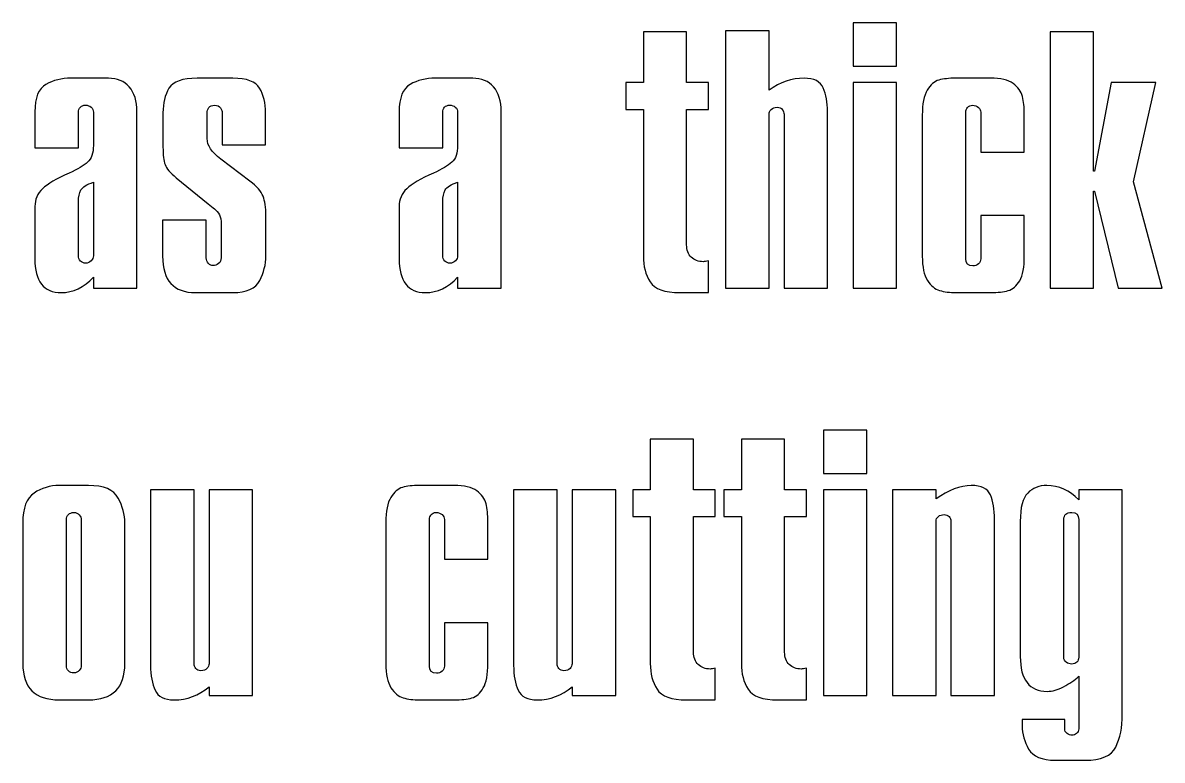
# Model space of a CAD drawing. Header units: millimetres. Extents: x -1099 to 2075, y -1295 to 1553.
# Drawn here: x 414.7 to 523.8, y 228.8 to 299.4 of the extents above; entities that cross this region are included whole.
import ezdxf

# ---------------------------------------------------------------- set-up
doc = ezdxf.new("R2010")
doc.units = ezdxf.units.MM
doc.header["$MEASUREMENT"] = 0
doc.layers.add('layer 1', color=7, linetype='Continuous')

msp = doc.modelspace()

# ---------------------------------------------------------------- linework, layer by layer
at = {"layer": 'layer 1', "color": 7}
for points, knots in [([(494.231, 295.2606), (494.231, 295.2606), (494.231, 299.4246), (494.231, 299.4246), (494.231, 299.4246), (494.231, 299.4246), (498.3706, 299.4246), (498.3706, 299.4246), (498.3706, 299.4246), (498.3706, 299.4246), (498.3706, 295.2606), (498.3706, 295.2606), (498.3706, 295.2606), (498.3706, 295.2606), (494.231, 295.2606), (494.231, 295.2606)], [0, 0, 0, 0, 0.2, 0.2, 0.2, 0.2, 0.4, 0.4, 0.4, 0.4, 0.6, 0.6, 0.6, 0.6, 1, 1, 1, 1]), ([(472.4628, 291.1357), (472.4628, 291.1357), (472.4628, 293.7113), (472.4628, 293.7113), (472.4628, 293.7113), (472.4628, 293.7113), (474.1392, 293.7113), (474.1392, 293.7113), (474.1392, 293.7113), (474.1392, 293.7113), (474.1392, 298.5693), (474.1392, 298.5693), (474.1392, 298.5693), (474.1392, 298.5693), (478.2788, 298.5693), (478.2788, 298.5693), (478.2788, 298.5693), (478.2788, 298.5693), (478.2788, 293.7113), (478.2788, 293.7113), (478.2788, 293.7113), (478.2788, 293.7113), (480.3608, 293.7113), (480.3608, 293.7113), (480.3608, 293.7113), (480.3608, 293.7113), (480.3608, 291.1357), (480.3608, 291.1357), (480.3608, 291.1357), (480.3608, 291.1357), (478.2788, 291.1357), (478.2788, 291.1357), (478.2788, 291.1357), (478.2788, 291.1357), (478.2788, 278.1696), (478.2788, 278.1696), (478.2788, 278.1696), (478.2788, 277.6564), (478.4254, 277.2606), (478.7235, 276.9771), (478.7235, 276.9771), (479.0168, 276.6936), (479.398, 276.547), (479.8672, 276.547), (479.8672, 276.547), (479.9942, 276.547), (480.1555, 276.5714), (480.3608, 276.6154), (480.3608, 276.6154), (480.3608, 276.6154), (480.3608, 273.5902), (480.3608, 273.5902), (480.3608, 273.5902), (480.3608, 273.5902), (477.6288, 273.5902), (477.6288, 273.5902), (477.6288, 273.5902), (476.1626, 273.5902), (475.2144, 273.9323), (474.7843, 274.6165), (474.7843, 274.6165), (474.3542, 275.3056), (474.1392, 276.1218), (474.1392, 277.0797), (474.1392, 277.0797), (474.1392, 277.0797), (474.1392, 291.1357), (474.1392, 291.1357), (474.1392, 291.1357), (474.1392, 291.1357), (472.4628, 291.1357), (472.4628, 291.1357)], [0, 0, 0, 0, 0.05263158, 0.05263158, 0.05263158, 0.05263158, 0.10526316, 0.10526316, 0.10526316, 0.10526316, 0.15789474, 0.15789474, 0.15789474, 0.15789474, 0.21052632, 0.21052632, 0.21052632, 0.21052632, 0.26315789, 0.26315789, 0.26315789, 0.26315789, 0.31578947, 0.31578947, 0.31578947, 0.31578947, 0.36842105, 0.36842105, 0.36842105, 0.36842105, 0.42105263, 0.42105263, 0.42105263, 0.42105263, 0.47368421, 0.47368421, 0.47368421, 0.47368421, 0.52631579, 0.52631579, 0.52631579, 0.52631579, 0.57894737, 0.57894737, 0.57894737, 0.57894737, 0.63157895, 0.63157895, 0.63157895, 0.63157895, 0.68421053, 0.68421053, 0.68421053, 0.68421053, 0.73684211, 0.73684211, 0.73684211, 0.73684211, 0.78947368, 0.78947368, 0.78947368, 0.78947368, 0.84210526, 0.84210526, 0.84210526, 0.84210526, 0.89473684, 0.89473684, 0.89473684, 0.89473684, 1, 1, 1, 1]), ([(482.0029, 274.0007), (482.0029, 274.0007), (482.0029, 298.6622), (482.0029, 298.6622), (482.0029, 298.6622), (482.0029, 298.6622), (486.1718, 298.6622), (486.1718, 298.6622), (486.1718, 298.6622), (486.1718, 298.6622), (486.1718, 292.9733), (486.1718, 292.9733), (486.1718, 292.9733), (487.2372, 293.7358), (488.3516, 294.117), (489.5147, 294.117), (489.5147, 294.117), (490.4775, 294.117), (491.0933, 293.8042), (491.3622, 293.1835), (491.3622, 293.1835), (491.631, 292.5579), (491.7678, 291.8053), (491.7678, 290.9158), (491.7678, 290.9158), (491.7678, 290.9158), (491.7678, 274.0007), (491.7678, 274.0007), (491.7678, 274.0007), (491.7678, 274.0007), (487.5989, 274.0007), (487.5989, 274.0007), (487.5989, 274.0007), (487.5989, 274.0007), (487.5989, 290.6616), (487.5989, 290.6616), (487.5989, 290.6616), (487.5989, 290.8229), (487.5451, 290.9744), (487.4376, 291.1161), (487.4376, 291.1161), (487.3301, 291.2628), (487.159, 291.3312), (486.9293, 291.3312), (486.9293, 291.3312), (486.6947, 291.3312), (486.509, 291.2628), (486.3771, 291.1308), (486.3771, 291.1308), (486.2402, 290.994), (486.1718, 290.8376), (486.1718, 290.6616), (486.1718, 290.6616), (486.1718, 290.6616), (486.1718, 274.0007), (486.1718, 274.0007), (486.1718, 274.0007), (486.1718, 274.0007), (482.0029, 274.0007), (482.0029, 274.0007)], [0, 0, 0, 0, 0.0625, 0.0625, 0.0625, 0.0625, 0.125, 0.125, 0.125, 0.125, 0.1875, 0.1875, 0.1875, 0.1875, 0.25, 0.25, 0.25, 0.25, 0.3125, 0.3125, 0.3125, 0.3125, 0.375, 0.375, 0.375, 0.375, 0.4375, 0.4375, 0.4375, 0.4375, 0.5, 0.5, 0.5, 0.5, 0.5625, 0.5625, 0.5625, 0.5625, 0.625, 0.625, 0.625, 0.625, 0.6875, 0.6875, 0.6875, 0.6875, 0.75, 0.75, 0.75, 0.75, 0.8125, 0.8125, 0.8125, 0.8125, 0.875, 0.875, 0.875, 0.875, 1, 1, 1, 1]), ([(513.0619, 274.0007), (513.0619, 274.0007), (513.0619, 298.5693), (513.0619, 298.5693), (513.0619, 298.5693), (513.0619, 298.5693), (517.2308, 298.5693), (517.2308, 298.5693), (517.2308, 298.5693), (517.2308, 298.5693), (517.2308, 285.2025), (517.2308, 285.2025), (517.2308, 285.2025), (517.2308, 285.2025), (517.3188, 285.2025), (517.3188, 285.2025), (517.3188, 285.2025), (517.3188, 285.2025), (518.8974, 293.7113), (518.8974, 293.7113), (518.8974, 293.7113), (518.8974, 293.7113), (523.1787, 293.7113), (523.1787, 293.7113), (523.1787, 293.7113), (523.1787, 293.7113), (521.038, 284.2055), (521.038, 284.2055), (521.038, 284.2055), (521.038, 284.2055), (523.7945, 274.0007), (523.7945, 274.0007), (523.7945, 274.0007), (523.7945, 274.0007), (519.5718, 274.0007), (519.5718, 274.0007), (519.5718, 274.0007), (519.5718, 274.0007), (517.3188, 283.2915), (517.3188, 283.2915), (517.3188, 283.2915), (517.3188, 283.2915), (517.2308, 283.2915), (517.2308, 283.2915), (517.2308, 283.2915), (517.2308, 283.2915), (517.2308, 274.0007), (517.2308, 274.0007), (517.2308, 274.0007), (517.2308, 274.0007), (513.0619, 274.0007), (513.0619, 274.0007)], [0, 0, 0, 0, 0.07142857, 0.07142857, 0.07142857, 0.07142857, 0.14285714, 0.14285714, 0.14285714, 0.14285714, 0.21428571, 0.21428571, 0.21428571, 0.21428571, 0.28571429, 0.28571429, 0.28571429, 0.28571429, 0.35714286, 0.35714286, 0.35714286, 0.35714286, 0.42857143, 0.42857143, 0.42857143, 0.42857143, 0.5, 0.5, 0.5, 0.5, 0.57142857, 0.57142857, 0.57142857, 0.57142857, 0.64285714, 0.64285714, 0.64285714, 0.64285714, 0.71428571, 0.71428571, 0.71428571, 0.71428571, 0.78571429, 0.78571429, 0.78571429, 0.78571429, 0.85714286, 0.85714286, 0.85714286, 0.85714286, 1, 1, 1, 1]), ([(415.9067, 287.4604), (415.9067, 287.4604), (415.9067, 290.8913), (415.9067, 290.8913), (415.9067, 290.8913), (415.9067, 292.2549), (416.2586, 293.1346), (416.9624, 293.5256), (416.9624, 293.5256), (417.6661, 293.9215), (418.4677, 294.117), (419.3669, 294.117), (419.3669, 294.117), (419.3669, 294.117), (422.9445, 294.117), (422.9445, 294.117), (422.9445, 294.117), (423.79, 294.117), (424.4547, 293.8384), (424.9434, 293.2763), (424.9434, 293.2763), (425.4272, 292.7143), (425.6716, 291.9274), (425.6716, 290.9158), (425.6716, 290.9158), (425.6716, 290.9158), (425.6716, 274.0007), (425.6716, 274.0007), (425.6716, 274.0007), (425.6716, 274.0007), (421.5027, 274.0007), (421.5027, 274.0007), (421.5027, 274.0007), (421.5027, 274.0007), (421.5027, 275.0515), (421.5027, 275.0515), (421.5027, 275.0515), (420.6034, 274.0789), (419.5771, 273.5902), (418.4237, 273.5902), (418.4237, 273.5902), (416.7473, 273.5902), (415.9067, 274.6752), (415.9067, 276.8402), (415.9067, 276.8402), (415.9067, 276.8402), (415.9067, 281.8302), (415.9067, 281.8302), (415.9067, 281.8302), (415.9067, 282.5144), (416.1511, 283.0814), (416.6349, 283.5359), (416.6349, 283.5359), (417.1188, 283.9904), (417.9692, 284.484), (419.191, 285.0265), (419.191, 285.0265), (419.9974, 285.3882), (420.5839, 285.7401), (420.9504, 286.0773), (420.9504, 286.0773), (421.317, 286.4145), (421.5027, 286.9472), (421.5027, 287.6657), (421.5027, 287.6657), (421.5027, 287.6657), (421.5027, 290.862), (421.5027, 290.862), (421.5027, 290.862), (421.5027, 291.0526), (421.4294, 291.209), (421.2828, 291.341), (421.2828, 291.341), (421.1362, 291.468), (420.9553, 291.5316), (420.7452, 291.5316), (420.7452, 291.5316), (420.5399, 291.5316), (420.3786, 291.468), (420.2564, 291.3458), (420.2564, 291.3458), (420.1343, 291.2188), (420.0756, 291.0575), (420.0756, 290.862), (420.0756, 290.862), (420.0756, 290.862), (420.0756, 287.4604), (420.0756, 287.4604), (420.0756, 287.4604), (420.0756, 287.4604), (415.9067, 287.4604), (415.9067, 287.4604)], [0, 0, 0, 0, 0.04166667, 0.04166667, 0.04166667, 0.04166667, 0.08333333, 0.08333333, 0.08333333, 0.08333333, 0.125, 0.125, 0.125, 0.125, 0.16666667, 0.16666667, 0.16666667, 0.16666667, 0.20833333, 0.20833333, 0.20833333, 0.20833333, 0.25, 0.25, 0.25, 0.25, 0.29166667, 0.29166667, 0.29166667, 0.29166667, 0.33333333, 0.33333333, 0.33333333, 0.33333333, 0.375, 0.375, 0.375, 0.375, 0.41666667, 0.41666667, 0.41666667, 0.41666667, 0.45833333, 0.45833333, 0.45833333, 0.45833333, 0.5, 0.5, 0.5, 0.5, 0.54166667, 0.54166667, 0.54166667, 0.54166667, 0.58333333, 0.58333333, 0.58333333, 0.58333333, 0.625, 0.625, 0.625, 0.625, 0.66666667, 0.66666667, 0.66666667, 0.66666667, 0.70833333, 0.70833333, 0.70833333, 0.70833333, 0.75, 0.75, 0.75, 0.75, 0.79166667, 0.79166667, 0.79166667, 0.79166667, 0.83333333, 0.83333333, 0.83333333, 0.83333333, 0.875, 0.875, 0.875, 0.875, 0.91666667, 0.91666667, 0.91666667, 0.91666667, 1, 1, 1, 1]), ([(428.1348, 280.54), (428.1348, 280.54), (432.3037, 280.54), (432.3037, 280.54), (432.3037, 280.54), (432.3037, 280.54), (432.3037, 276.9087), (432.3037, 276.9087), (432.3037, 276.9087), (432.3037, 276.6936), (432.377, 276.5177), (432.5139, 276.3759), (432.5139, 276.3759), (432.6507, 276.2391), (432.8022, 276.1707), (432.9733, 276.1707), (432.9733, 276.1707), (433.1492, 276.1707), (433.3203, 276.2342), (433.4864, 276.3613), (433.4864, 276.3613), (433.6477, 276.4932), (433.7308, 276.6741), (433.7308, 276.9087), (433.7308, 276.9087), (433.7308, 276.9087), (433.7308, 280.1294), (433.7308, 280.1294), (433.7308, 280.1294), (433.7308, 280.5106), (433.6722, 280.8136), (433.5597, 281.0385), (433.5597, 281.0385), (433.4473, 281.2584), (433.2909, 281.449), (433.1003, 281.6005), (433.1003, 281.6005), (432.9097, 281.7569), (432.6996, 281.9231), (432.4748, 282.0941), (432.4748, 282.0941), (432.4748, 282.0941), (429.4251, 284.5916), (429.4251, 284.5916), (429.4251, 284.5916), (428.8532, 285.0558), (428.4965, 285.4762), (428.3645, 285.8476), (428.3645, 285.8476), (428.2326, 286.2141), (428.1641, 286.7713), (428.1641, 287.5191), (428.1641, 287.5191), (428.1641, 287.5191), (428.1641, 290.8034), (428.1641, 290.8034), (428.1641, 290.8034), (428.1641, 291.7368), (428.3547, 292.5237), (428.7408, 293.159), (428.7408, 293.159), (429.122, 293.7993), (430.0262, 294.117), (431.4484, 294.117), (431.4484, 294.117), (431.4484, 294.117), (434.85, 294.117), (434.85, 294.117), (434.85, 294.117), (436.1794, 294.117), (437.0346, 293.7944), (437.4159, 293.1542), (437.4159, 293.1542), (437.7922, 292.5139), (437.9828, 291.7368), (437.9828, 290.8327), (437.9828, 290.8327), (437.9828, 290.8327), (437.9828, 287.7243), (437.9828, 287.7243), (437.9828, 287.7243), (437.9828, 287.7243), (433.8237, 287.7243), (433.8237, 287.7243), (433.8237, 287.7243), (433.8237, 287.7243), (433.8237, 290.8034), (433.8237, 290.8034), (433.8237, 290.8034), (433.8237, 290.95), (433.7699, 291.1113), (433.6575, 291.2774), (433.6575, 291.2774), (433.5451, 291.4485), (433.3643, 291.5316), (433.1199, 291.5316), (433.1199, 291.5316), (432.8609, 291.5316), (432.6751, 291.4534), (432.5627, 291.3019), (432.5627, 291.3019), (432.4503, 291.1455), (432.3917, 290.9793), (432.3917, 290.8034), (432.3917, 290.8034), (432.3917, 290.8034), (432.3917, 288.3401), (432.3917, 288.3401), (432.3917, 288.3401), (432.3917, 287.6706), (432.8266, 287.0206), (433.7015, 286.3803), (433.7015, 286.3803), (433.7015, 286.3803), (436.4873, 284.269), (436.4873, 284.269), (436.4873, 284.269), (437.1471, 283.7705), (437.5625, 283.2866), (437.7433, 282.8223), (437.7433, 282.8223), (437.9241, 282.3532), (438.0121, 281.7373), (438.0121, 280.9798), (438.0121, 280.9798), (438.0121, 280.9798), (438.0121, 277.0797), (438.0121, 277.0797), (438.0121, 277.0797), (438.0121, 276.288), (437.8166, 275.5109), (437.4207, 274.7436), (437.4207, 274.7436), (437.0298, 273.9763), (436.1696, 273.5902), (434.85, 273.5902), (434.85, 273.5902), (434.85, 273.5902), (431.2676, 273.5902), (431.2676, 273.5902), (431.2676, 273.5902), (429.1807, 273.5902), (428.1348, 274.7533), (428.1348, 277.0797), (428.1348, 277.0797), (428.1348, 277.0797), (428.1348, 280.54), (428.1348, 280.54)], [0, 0, 0, 0, 0.02631579, 0.02631579, 0.02631579, 0.02631579, 0.05263158, 0.05263158, 0.05263158, 0.05263158, 0.07894737, 0.07894737, 0.07894737, 0.07894737, 0.10526316, 0.10526316, 0.10526316, 0.10526316, 0.13157895, 0.13157895, 0.13157895, 0.13157895, 0.15789474, 0.15789474, 0.15789474, 0.15789474, 0.18421053, 0.18421053, 0.18421053, 0.18421053, 0.21052632, 0.21052632, 0.21052632, 0.21052632, 0.23684211, 0.23684211, 0.23684211, 0.23684211, 0.26315789, 0.26315789, 0.26315789, 0.26315789, 0.28947368, 0.28947368, 0.28947368, 0.28947368, 0.31578947, 0.31578947, 0.31578947, 0.31578947, 0.34210526, 0.34210526, 0.34210526, 0.34210526, 0.36842105, 0.36842105, 0.36842105, 0.36842105, 0.39473684, 0.39473684, 0.39473684, 0.39473684, 0.42105263, 0.42105263, 0.42105263, 0.42105263, 0.44736842, 0.44736842, 0.44736842, 0.44736842, 0.47368421, 0.47368421, 0.47368421, 0.47368421, 0.5, 0.5, 0.5, 0.5, 0.52631579, 0.52631579, 0.52631579, 0.52631579, 0.55263158, 0.55263158, 0.55263158, 0.55263158, 0.57894737, 0.57894737, 0.57894737, 0.57894737, 0.60526316, 0.60526316, 0.60526316, 0.60526316, 0.63157895, 0.63157895, 0.63157895, 0.63157895, 0.65789474, 0.65789474, 0.65789474, 0.65789474, 0.68421053, 0.68421053, 0.68421053, 0.68421053, 0.71052632, 0.71052632, 0.71052632, 0.71052632, 0.73684211, 0.73684211, 0.73684211, 0.73684211, 0.76315789, 0.76315789, 0.76315789, 0.76315789, 0.78947368, 0.78947368, 0.78947368, 0.78947368, 0.81578947, 0.81578947, 0.81578947, 0.81578947, 0.84210526, 0.84210526, 0.84210526, 0.84210526, 0.86842105, 0.86842105, 0.86842105, 0.86842105, 0.89473684, 0.89473684, 0.89473684, 0.89473684, 0.92105263, 0.92105263, 0.92105263, 0.92105263, 0.94736842, 0.94736842, 0.94736842, 0.94736842, 1, 1, 1, 1]), ([(450.768, 287.4604), (450.768, 287.4604), (450.768, 290.8913), (450.768, 290.8913), (450.768, 290.8913), (450.768, 292.2549), (451.1199, 293.1346), (451.8237, 293.5256), (451.8237, 293.5256), (452.5274, 293.9215), (453.329, 294.117), (454.2282, 294.117), (454.2282, 294.117), (454.2282, 294.117), (457.8058, 294.117), (457.8058, 294.117), (457.8058, 294.117), (458.6513, 294.117), (459.316, 293.8384), (459.8047, 293.2763), (459.8047, 293.2763), (460.2885, 292.7143), (460.5329, 291.9274), (460.5329, 290.9158), (460.5329, 290.9158), (460.5329, 290.9158), (460.5329, 274.0007), (460.5329, 274.0007), (460.5329, 274.0007), (460.5329, 274.0007), (456.364, 274.0007), (456.364, 274.0007), (456.364, 274.0007), (456.364, 274.0007), (456.364, 275.0515), (456.364, 275.0515), (456.364, 275.0515), (455.4647, 274.0789), (454.4384, 273.5902), (453.285, 273.5902), (453.285, 273.5902), (451.6086, 273.5902), (450.768, 274.6752), (450.768, 276.8402), (450.768, 276.8402), (450.768, 276.8402), (450.768, 281.8302), (450.768, 281.8302), (450.768, 281.8302), (450.768, 282.5144), (451.0124, 283.0814), (451.4962, 283.5359), (451.4962, 283.5359), (451.9801, 283.9904), (452.8305, 284.484), (454.0523, 285.0265), (454.0523, 285.0265), (454.8587, 285.3882), (455.4452, 285.7401), (455.8117, 286.0773), (455.8117, 286.0773), (456.1783, 286.4145), (456.364, 286.9472), (456.364, 287.6657), (456.364, 287.6657), (456.364, 287.6657), (456.364, 290.862), (456.364, 290.862), (456.364, 290.862), (456.364, 291.0526), (456.2907, 291.209), (456.1441, 291.341), (456.1441, 291.341), (455.9975, 291.468), (455.8166, 291.5316), (455.6065, 291.5316), (455.6065, 291.5316), (455.4012, 291.5316), (455.2399, 291.468), (455.1177, 291.3458), (455.1177, 291.3458), (454.9956, 291.2188), (454.9369, 291.0575), (454.9369, 290.862), (454.9369, 290.862), (454.9369, 290.862), (454.9369, 287.4604), (454.9369, 287.4604), (454.9369, 287.4604), (454.9369, 287.4604), (450.768, 287.4604), (450.768, 287.4604)], [0, 0, 0, 0, 0.04166667, 0.04166667, 0.04166667, 0.04166667, 0.08333333, 0.08333333, 0.08333333, 0.08333333, 0.125, 0.125, 0.125, 0.125, 0.16666667, 0.16666667, 0.16666667, 0.16666667, 0.20833333, 0.20833333, 0.20833333, 0.20833333, 0.25, 0.25, 0.25, 0.25, 0.29166667, 0.29166667, 0.29166667, 0.29166667, 0.33333333, 0.33333333, 0.33333333, 0.33333333, 0.375, 0.375, 0.375, 0.375, 0.41666667, 0.41666667, 0.41666667, 0.41666667, 0.45833333, 0.45833333, 0.45833333, 0.45833333, 0.5, 0.5, 0.5, 0.5, 0.54166667, 0.54166667, 0.54166667, 0.54166667, 0.58333333, 0.58333333, 0.58333333, 0.58333333, 0.625, 0.625, 0.625, 0.625, 0.66666667, 0.66666667, 0.66666667, 0.66666667, 0.70833333, 0.70833333, 0.70833333, 0.70833333, 0.75, 0.75, 0.75, 0.75, 0.79166667, 0.79166667, 0.79166667, 0.79166667, 0.83333333, 0.83333333, 0.83333333, 0.83333333, 0.875, 0.875, 0.875, 0.875, 0.91666667, 0.91666667, 0.91666667, 0.91666667, 1, 1, 1, 1]), ([(494.231, 274.0007), (494.231, 274.0007), (494.231, 293.7113), (494.231, 293.7113), (494.231, 293.7113), (494.231, 293.7113), (498.3706, 293.7113), (498.3706, 293.7113), (498.3706, 293.7113), (498.3706, 293.7113), (498.3706, 274.0007), (498.3706, 274.0007), (498.3706, 274.0007), (498.3706, 274.0007), (494.231, 274.0007), (494.231, 274.0007)], [0, 0, 0, 0, 0.2, 0.2, 0.2, 0.2, 0.4, 0.4, 0.4, 0.4, 0.6, 0.6, 0.6, 0.6, 1, 1, 1, 1]), ([(506.4298, 280.9798), (506.4298, 280.9798), (510.5987, 280.9798), (510.5987, 280.9798), (510.5987, 280.9798), (510.5987, 280.9798), (510.5987, 277.1042), (510.5987, 277.1042), (510.5987, 277.1042), (510.5987, 276.0338), (510.4521, 275.2421), (510.1588, 274.7289), (510.1588, 274.7289), (509.8656, 274.2157), (509.499, 273.903), (509.0592, 273.7759), (509.0592, 273.7759), (508.6193, 273.6537), (508.0573, 273.5902), (507.3682, 273.5902), (507.3682, 273.5902), (507.3682, 273.5902), (504.0643, 273.5902), (504.0643, 273.5902), (504.0643, 273.5902), (503.4681, 273.5902), (502.9402, 273.6586), (502.4906, 273.7905), (502.4906, 273.7905), (502.041, 273.9225), (501.65, 274.2451), (501.3225, 274.7533), (501.3225, 274.7533), (500.9951, 275.2616), (500.8338, 276.0387), (500.8338, 277.0748), (500.8338, 277.0748), (500.8338, 277.0748), (500.8338, 290.5639), (500.8338, 290.5639), (500.8338, 290.5639), (500.8338, 291.6586), (500.9902, 292.465), (501.3079, 292.9831), (501.3079, 292.9831), (501.6207, 293.5012), (501.9921, 293.8188), (502.4222, 293.9361), (502.4222, 293.9361), (502.8523, 294.0583), (503.385, 294.117), (504.0252, 294.117), (504.0252, 294.117), (504.0252, 294.117), (507.3682, 294.117), (507.3682, 294.117), (507.3682, 294.117), (508.331, 294.117), (509.0494, 293.9459), (509.5235, 293.6038), (509.5235, 293.6038), (510.0024, 293.2568), (510.3006, 292.8463), (510.4179, 292.3722), (510.4179, 292.3722), (510.5401, 291.8981), (510.5987, 291.3263), (510.5987, 290.6567), (510.5987, 290.6567), (510.5987, 290.6567), (510.5987, 287.0499), (510.5987, 287.0499), (510.5987, 287.0499), (510.5987, 287.0499), (506.4298, 287.0499), (506.4298, 287.0499), (506.4298, 287.0499), (506.4298, 287.0499), (506.4298, 290.8571), (506.4298, 290.8571), (506.4298, 290.8571), (506.4298, 291.0331), (506.3565, 291.1846), (506.205, 291.3263), (506.205, 291.3263), (506.0535, 291.4631), (505.8678, 291.5316), (505.6429, 291.5316), (505.6429, 291.5316), (505.4426, 291.5316), (505.2813, 291.4631), (505.1689, 291.3263), (505.1689, 291.3263), (505.0565, 291.1846), (505.0027, 291.0331), (505.0027, 290.8571), (505.0027, 290.8571), (505.0027, 290.8571), (505.0027, 276.8158), (505.0027, 276.8158), (505.0027, 276.8158), (505.0027, 276.3662), (505.2275, 276.1414), (505.6723, 276.1414), (505.6723, 276.1414), (505.8824, 276.1414), (506.0633, 276.2049), (506.2099, 276.3368), (506.2099, 276.3368), (506.3565, 276.4639), (506.4298, 276.6252), (506.4298, 276.8158), (506.4298, 276.8158), (506.4298, 276.8158), (506.4298, 280.9798), (506.4298, 280.9798)], [0, 0, 0, 0, 0.03333333, 0.03333333, 0.03333333, 0.03333333, 0.06666667, 0.06666667, 0.06666667, 0.06666667, 0.1, 0.1, 0.1, 0.1, 0.13333333, 0.13333333, 0.13333333, 0.13333333, 0.16666667, 0.16666667, 0.16666667, 0.16666667, 0.2, 0.2, 0.2, 0.2, 0.23333333, 0.23333333, 0.23333333, 0.23333333, 0.26666667, 0.26666667, 0.26666667, 0.26666667, 0.3, 0.3, 0.3, 0.3, 0.33333333, 0.33333333, 0.33333333, 0.33333333, 0.36666667, 0.36666667, 0.36666667, 0.36666667, 0.4, 0.4, 0.4, 0.4, 0.43333333, 0.43333333, 0.43333333, 0.43333333, 0.46666667, 0.46666667, 0.46666667, 0.46666667, 0.5, 0.5, 0.5, 0.5, 0.53333333, 0.53333333, 0.53333333, 0.53333333, 0.56666667, 0.56666667, 0.56666667, 0.56666667, 0.6, 0.6, 0.6, 0.6, 0.63333333, 0.63333333, 0.63333333, 0.63333333, 0.66666667, 0.66666667, 0.66666667, 0.66666667, 0.7, 0.7, 0.7, 0.7, 0.73333333, 0.73333333, 0.73333333, 0.73333333, 0.76666667, 0.76666667, 0.76666667, 0.76666667, 0.8, 0.8, 0.8, 0.8, 0.83333333, 0.83333333, 0.83333333, 0.83333333, 0.86666667, 0.86666667, 0.86666667, 0.86666667, 0.9, 0.9, 0.9, 0.9, 0.93333333, 0.93333333, 0.93333333, 0.93333333, 1, 1, 1, 1]), ([(421.5027, 277.109), (421.5027, 277.109), (421.5027, 284.1468), (421.5027, 284.1468), (421.5027, 284.1468), (420.8722, 283.9562), (420.4764, 283.7118), (420.3151, 283.4235), (420.3151, 283.4235), (420.1538, 283.1302), (420.0756, 282.7588), (420.0756, 282.2994), (420.0756, 282.2994), (420.0756, 282.2994), (420.0756, 277.109), (420.0756, 277.109), (420.0756, 277.109), (420.0756, 276.9136), (420.1391, 276.7474), (420.2711, 276.6105), (420.2711, 276.6105), (420.4031, 276.4737), (420.5692, 276.4053), (420.7745, 276.4053), (420.7745, 276.4053), (420.9798, 276.4053), (421.1508, 276.4835), (421.2925, 276.635), (421.2925, 276.635), (421.4343, 276.7865), (421.5027, 276.9478), (421.5027, 277.109)], [0, 0, 0, 0, 0.11111111, 0.11111111, 0.11111111, 0.11111111, 0.22222222, 0.22222222, 0.22222222, 0.22222222, 0.33333333, 0.33333333, 0.33333333, 0.33333333, 0.44444444, 0.44444444, 0.44444444, 0.44444444, 0.55555556, 0.55555556, 0.55555556, 0.55555556, 0.66666667, 0.66666667, 0.66666667, 0.66666667, 0.77777778, 0.77777778, 0.77777778, 0.77777778, 1, 1, 1, 1]), ([(456.364, 277.109), (456.364, 277.109), (456.364, 284.1468), (456.364, 284.1468), (456.364, 284.1468), (455.7335, 283.9562), (455.3377, 283.7118), (455.1764, 283.4235), (455.1764, 283.4235), (455.0151, 283.1302), (454.9369, 282.7588), (454.9369, 282.2994), (454.9369, 282.2994), (454.9369, 282.2994), (454.9369, 277.109), (454.9369, 277.109), (454.9369, 277.109), (454.9369, 276.9136), (455.0004, 276.7474), (455.1324, 276.6105), (455.1324, 276.6105), (455.2644, 276.4737), (455.4305, 276.4053), (455.6358, 276.4053), (455.6358, 276.4053), (455.8411, 276.4053), (456.0121, 276.4835), (456.1538, 276.635), (456.1538, 276.635), (456.2956, 276.7865), (456.364, 276.9478), (456.364, 277.109)], [0, 0, 0, 0, 0.11111111, 0.11111111, 0.11111111, 0.11111111, 0.22222222, 0.22222222, 0.22222222, 0.22222222, 0.33333333, 0.33333333, 0.33333333, 0.33333333, 0.44444444, 0.44444444, 0.44444444, 0.44444444, 0.55555556, 0.55555556, 0.55555556, 0.55555556, 0.66666667, 0.66666667, 0.66666667, 0.66666667, 0.77777778, 0.77777778, 0.77777778, 0.77777778, 1, 1, 1, 1]), ([(473.1275, 252.1348), (473.1275, 252.1348), (473.1275, 254.7104), (473.1275, 254.7104), (473.1275, 254.7104), (473.1275, 254.7104), (474.8039, 254.7104), (474.8039, 254.7104), (474.8039, 254.7104), (474.8039, 254.7104), (474.8039, 259.5684), (474.8039, 259.5684), (474.8039, 259.5684), (474.8039, 259.5684), (478.9435, 259.5684), (478.9435, 259.5684), (478.9435, 259.5684), (478.9435, 259.5684), (478.9435, 254.7104), (478.9435, 254.7104), (478.9435, 254.7104), (478.9435, 254.7104), (481.0255, 254.7104), (481.0255, 254.7104), (481.0255, 254.7104), (481.0255, 254.7104), (481.0255, 252.1348), (481.0255, 252.1348), (481.0255, 252.1348), (481.0255, 252.1348), (478.9435, 252.1348), (478.9435, 252.1348), (478.9435, 252.1348), (478.9435, 252.1348), (478.9435, 239.1687), (478.9435, 239.1687), (478.9435, 239.1687), (478.9435, 238.6555), (479.0901, 238.2597), (479.3882, 237.9762), (479.3882, 237.9762), (479.6815, 237.6927), (480.0627, 237.5461), (480.5319, 237.5461), (480.5319, 237.5461), (480.6589, 237.5461), (480.8202, 237.5705), (481.0255, 237.6145), (481.0255, 237.6145), (481.0255, 237.6145), (481.0255, 234.5893), (481.0255, 234.5893), (481.0255, 234.5893), (481.0255, 234.5893), (478.2935, 234.5893), (478.2935, 234.5893), (478.2935, 234.5893), (476.8273, 234.5893), (475.8791, 234.9314), (475.449, 235.6156), (475.449, 235.6156), (475.0189, 236.3047), (474.8039, 237.1209), (474.8039, 238.0788), (474.8039, 238.0788), (474.8039, 238.0788), (474.8039, 252.1348), (474.8039, 252.1348), (474.8039, 252.1348), (474.8039, 252.1348), (473.1275, 252.1348), (473.1275, 252.1348)], [0, 0, 0, 0, 0.05263158, 0.05263158, 0.05263158, 0.05263158, 0.10526316, 0.10526316, 0.10526316, 0.10526316, 0.15789474, 0.15789474, 0.15789474, 0.15789474, 0.21052632, 0.21052632, 0.21052632, 0.21052632, 0.26315789, 0.26315789, 0.26315789, 0.26315789, 0.31578947, 0.31578947, 0.31578947, 0.31578947, 0.36842105, 0.36842105, 0.36842105, 0.36842105, 0.42105263, 0.42105263, 0.42105263, 0.42105263, 0.47368421, 0.47368421, 0.47368421, 0.47368421, 0.52631579, 0.52631579, 0.52631579, 0.52631579, 0.57894737, 0.57894737, 0.57894737, 0.57894737, 0.63157895, 0.63157895, 0.63157895, 0.63157895, 0.68421053, 0.68421053, 0.68421053, 0.68421053, 0.73684211, 0.73684211, 0.73684211, 0.73684211, 0.78947368, 0.78947368, 0.78947368, 0.78947368, 0.84210526, 0.84210526, 0.84210526, 0.84210526, 0.89473684, 0.89473684, 0.89473684, 0.89473684, 1, 1, 1, 1]), ([(481.8416, 252.1348), (481.8416, 252.1348), (481.8416, 254.7104), (481.8416, 254.7104), (481.8416, 254.7104), (481.8416, 254.7104), (483.518, 254.7104), (483.518, 254.7104), (483.518, 254.7104), (483.518, 254.7104), (483.518, 259.5684), (483.518, 259.5684), (483.518, 259.5684), (483.518, 259.5684), (487.6576, 259.5684), (487.6576, 259.5684), (487.6576, 259.5684), (487.6576, 259.5684), (487.6576, 254.7104), (487.6576, 254.7104), (487.6576, 254.7104), (487.6576, 254.7104), (489.7396, 254.7104), (489.7396, 254.7104), (489.7396, 254.7104), (489.7396, 254.7104), (489.7396, 252.1348), (489.7396, 252.1348), (489.7396, 252.1348), (489.7396, 252.1348), (487.6576, 252.1348), (487.6576, 252.1348), (487.6576, 252.1348), (487.6576, 252.1348), (487.6576, 239.1687), (487.6576, 239.1687), (487.6576, 239.1687), (487.6576, 238.6555), (487.8042, 238.2597), (488.1023, 237.9762), (488.1023, 237.9762), (488.3956, 237.6927), (488.7768, 237.5461), (489.246, 237.5461), (489.246, 237.5461), (489.373, 237.5461), (489.5343, 237.5705), (489.7396, 237.6145), (489.7396, 237.6145), (489.7396, 237.6145), (489.7396, 234.5893), (489.7396, 234.5893), (489.7396, 234.5893), (489.7396, 234.5893), (487.0076, 234.5893), (487.0076, 234.5893), (487.0076, 234.5893), (485.5414, 234.5893), (484.5932, 234.9314), (484.1631, 235.6156), (484.1631, 235.6156), (483.733, 236.3047), (483.518, 237.1209), (483.518, 238.0788), (483.518, 238.0788), (483.518, 238.0788), (483.518, 252.1348), (483.518, 252.1348), (483.518, 252.1348), (483.518, 252.1348), (481.8416, 252.1348), (481.8416, 252.1348)], [0, 0, 0, 0, 0.05263158, 0.05263158, 0.05263158, 0.05263158, 0.10526316, 0.10526316, 0.10526316, 0.10526316, 0.15789474, 0.15789474, 0.15789474, 0.15789474, 0.21052632, 0.21052632, 0.21052632, 0.21052632, 0.26315789, 0.26315789, 0.26315789, 0.26315789, 0.31578947, 0.31578947, 0.31578947, 0.31578947, 0.36842105, 0.36842105, 0.36842105, 0.36842105, 0.42105263, 0.42105263, 0.42105263, 0.42105263, 0.47368421, 0.47368421, 0.47368421, 0.47368421, 0.52631579, 0.52631579, 0.52631579, 0.52631579, 0.57894737, 0.57894737, 0.57894737, 0.57894737, 0.63157895, 0.63157895, 0.63157895, 0.63157895, 0.68421053, 0.68421053, 0.68421053, 0.68421053, 0.73684211, 0.73684211, 0.73684211, 0.73684211, 0.78947368, 0.78947368, 0.78947368, 0.78947368, 0.84210526, 0.84210526, 0.84210526, 0.84210526, 0.89473684, 0.89473684, 0.89473684, 0.89473684, 1, 1, 1, 1]), ([(491.3817, 256.2597), (491.3817, 256.2597), (491.3817, 260.4237), (491.3817, 260.4237), (491.3817, 260.4237), (491.3817, 260.4237), (495.5213, 260.4237), (495.5213, 260.4237), (495.5213, 260.4237), (495.5213, 260.4237), (495.5213, 256.2597), (495.5213, 256.2597), (495.5213, 256.2597), (495.5213, 256.2597), (491.3817, 256.2597), (491.3817, 256.2597)], [0, 0, 0, 0, 0.2, 0.2, 0.2, 0.2, 0.4, 0.4, 0.4, 0.4, 0.6, 0.6, 0.6, 0.6, 1, 1, 1, 1]), ([(414.7484, 238.0739), (414.7484, 238.0739), (414.7484, 251.5385), (414.7484, 251.5385), (414.7484, 251.5385), (414.7484, 252.9607), (415.1101, 253.9089), (415.8285, 254.3927), (415.8285, 254.3927), (416.5518, 254.8766), (417.3534, 255.1161), (418.2331, 255.1161), (418.2331, 255.1161), (418.2331, 255.1161), (421.0286, 255.1161), (421.0286, 255.1161), (421.0286, 255.1161), (422.5046, 255.1161), (423.4576, 254.7153), (423.8779, 253.9187), (423.8779, 253.9187), (424.3031, 253.122), (424.5133, 252.3303), (424.5133, 251.5385), (424.5133, 251.5385), (424.5133, 251.5385), (424.5133, 238.0739), (424.5133, 238.0739), (424.5133, 238.0739), (424.5133, 235.7524), (423.3501, 234.5893), (421.0286, 234.5893), (421.0286, 234.5893), (421.0286, 234.5893), (418.2331, 234.5893), (418.2331, 234.5893), (418.2331, 234.5893), (415.9116, 234.5893), (414.7484, 235.7524), (414.7484, 238.0739)], [0, 0, 0, 0, 0.09090909, 0.09090909, 0.09090909, 0.09090909, 0.18181818, 0.18181818, 0.18181818, 0.18181818, 0.27272727, 0.27272727, 0.27272727, 0.27272727, 0.36363636, 0.36363636, 0.36363636, 0.36363636, 0.45454545, 0.45454545, 0.45454545, 0.45454545, 0.54545455, 0.54545455, 0.54545455, 0.54545455, 0.63636364, 0.63636364, 0.63636364, 0.63636364, 0.72727273, 0.72727273, 0.72727273, 0.72727273, 0.81818182, 0.81818182, 0.81818182, 0.81818182, 1, 1, 1, 1]), ([(436.7414, 234.9998), (436.7414, 234.9998), (432.5725, 234.9998), (432.5725, 234.9998), (432.5725, 234.9998), (432.5725, 234.9998), (432.5725, 235.8502), (432.5725, 235.8502), (432.5725, 235.8502), (431.5706, 235.0096), (430.4563, 234.5893), (429.2296, 234.5893), (429.2296, 234.5893), (428.3059, 234.5893), (427.6998, 234.8972), (427.4115, 235.5081), (427.4115, 235.5081), (427.1231, 236.119), (426.9765, 236.9156), (426.9765, 237.9029), (426.9765, 237.9029), (426.9765, 237.9029), (426.9765, 254.7104), (426.9765, 254.7104), (426.9765, 254.7104), (426.9765, 254.7104), (431.1454, 254.7104), (431.1454, 254.7104), (431.1454, 254.7104), (431.1454, 254.7104), (431.1454, 238.0495), (431.1454, 238.0495), (431.1454, 238.0495), (431.1454, 237.8784), (431.1992, 237.722), (431.3116, 237.5852), (431.3116, 237.5852), (431.424, 237.4435), (431.5853, 237.375), (431.7856, 237.375), (431.7856, 237.375), (432.0447, 237.375), (432.2402, 237.4484), (432.3721, 237.5901), (432.3721, 237.5901), (432.5041, 237.7367), (432.5725, 237.8882), (432.5725, 238.0495), (432.5725, 238.0495), (432.5725, 238.0495), (432.5725, 254.7104), (432.5725, 254.7104), (432.5725, 254.7104), (432.5725, 254.7104), (436.7414, 254.7104), (436.7414, 254.7104), (436.7414, 254.7104), (436.7414, 254.7104), (436.7414, 234.9998), (436.7414, 234.9998)], [0, 0, 0, 0, 0.0625, 0.0625, 0.0625, 0.0625, 0.125, 0.125, 0.125, 0.125, 0.1875, 0.1875, 0.1875, 0.1875, 0.25, 0.25, 0.25, 0.25, 0.3125, 0.3125, 0.3125, 0.3125, 0.375, 0.375, 0.375, 0.375, 0.4375, 0.4375, 0.4375, 0.4375, 0.5, 0.5, 0.5, 0.5, 0.5625, 0.5625, 0.5625, 0.5625, 0.625, 0.625, 0.625, 0.625, 0.6875, 0.6875, 0.6875, 0.6875, 0.75, 0.75, 0.75, 0.75, 0.8125, 0.8125, 0.8125, 0.8125, 0.875, 0.875, 0.875, 0.875, 1, 1, 1, 1]), ([(455.0933, 241.9789), (455.0933, 241.9789), (459.2622, 241.9789), (459.2622, 241.9789), (459.2622, 241.9789), (459.2622, 241.9789), (459.2622, 238.1033), (459.2622, 238.1033), (459.2622, 238.1033), (459.2622, 237.0329), (459.1156, 236.2412), (458.8223, 235.728), (458.8223, 235.728), (458.5291, 235.2148), (458.1625, 234.9021), (457.7227, 234.775), (457.7227, 234.775), (457.2828, 234.6528), (456.7208, 234.5893), (456.0317, 234.5893), (456.0317, 234.5893), (456.0317, 234.5893), (452.7278, 234.5893), (452.7278, 234.5893), (452.7278, 234.5893), (452.1316, 234.5893), (451.6037, 234.6577), (451.1541, 234.7896), (451.1541, 234.7896), (450.7045, 234.9216), (450.3135, 235.2442), (449.986, 235.7524), (449.986, 235.7524), (449.6586, 236.2607), (449.4973, 237.0378), (449.4973, 238.0739), (449.4973, 238.0739), (449.4973, 238.0739), (449.4973, 251.563), (449.4973, 251.563), (449.4973, 251.563), (449.4973, 252.6577), (449.6537, 253.4641), (449.9714, 253.9822), (449.9714, 253.9822), (450.2842, 254.5003), (450.6556, 254.8179), (451.0857, 254.9352), (451.0857, 254.9352), (451.5158, 255.0574), (452.0485, 255.1161), (452.6887, 255.1161), (452.6887, 255.1161), (452.6887, 255.1161), (456.0317, 255.1161), (456.0317, 255.1161), (456.0317, 255.1161), (456.9945, 255.1161), (457.7129, 254.945), (458.187, 254.6029), (458.187, 254.6029), (458.6659, 254.2559), (458.9641, 253.8454), (459.0814, 253.3713), (459.0814, 253.3713), (459.2036, 252.8972), (459.2622, 252.3254), (459.2622, 251.6558), (459.2622, 251.6558), (459.2622, 251.6558), (459.2622, 248.049), (459.2622, 248.049), (459.2622, 248.049), (459.2622, 248.049), (455.0933, 248.049), (455.0933, 248.049), (455.0933, 248.049), (455.0933, 248.049), (455.0933, 251.8562), (455.0933, 251.8562), (455.0933, 251.8562), (455.0933, 252.0322), (455.02, 252.1837), (454.8685, 252.3254), (454.8685, 252.3254), (454.717, 252.4622), (454.5313, 252.5307), (454.3064, 252.5307), (454.3064, 252.5307), (454.1061, 252.5307), (453.9448, 252.4622), (453.8324, 252.3254), (453.8324, 252.3254), (453.72, 252.1837), (453.6662, 252.0322), (453.6662, 251.8562), (453.6662, 251.8562), (453.6662, 251.8562), (453.6662, 237.8149), (453.6662, 237.8149), (453.6662, 237.8149), (453.6662, 237.3653), (453.891, 237.1405), (454.3358, 237.1405), (454.3358, 237.1405), (454.5459, 237.1405), (454.7268, 237.204), (454.8734, 237.3359), (454.8734, 237.3359), (455.02, 237.463), (455.0933, 237.6243), (455.0933, 237.8149), (455.0933, 237.8149), (455.0933, 237.8149), (455.0933, 241.9789), (455.0933, 241.9789)], [0, 0, 0, 0, 0.03333333, 0.03333333, 0.03333333, 0.03333333, 0.06666667, 0.06666667, 0.06666667, 0.06666667, 0.1, 0.1, 0.1, 0.1, 0.13333333, 0.13333333, 0.13333333, 0.13333333, 0.16666667, 0.16666667, 0.16666667, 0.16666667, 0.2, 0.2, 0.2, 0.2, 0.23333333, 0.23333333, 0.23333333, 0.23333333, 0.26666667, 0.26666667, 0.26666667, 0.26666667, 0.3, 0.3, 0.3, 0.3, 0.33333333, 0.33333333, 0.33333333, 0.33333333, 0.36666667, 0.36666667, 0.36666667, 0.36666667, 0.4, 0.4, 0.4, 0.4, 0.43333333, 0.43333333, 0.43333333, 0.43333333, 0.46666667, 0.46666667, 0.46666667, 0.46666667, 0.5, 0.5, 0.5, 0.5, 0.53333333, 0.53333333, 0.53333333, 0.53333333, 0.56666667, 0.56666667, 0.56666667, 0.56666667, 0.6, 0.6, 0.6, 0.6, 0.63333333, 0.63333333, 0.63333333, 0.63333333, 0.66666667, 0.66666667, 0.66666667, 0.66666667, 0.7, 0.7, 0.7, 0.7, 0.73333333, 0.73333333, 0.73333333, 0.73333333, 0.76666667, 0.76666667, 0.76666667, 0.76666667, 0.8, 0.8, 0.8, 0.8, 0.83333333, 0.83333333, 0.83333333, 0.83333333, 0.86666667, 0.86666667, 0.86666667, 0.86666667, 0.9, 0.9, 0.9, 0.9, 0.93333333, 0.93333333, 0.93333333, 0.93333333, 1, 1, 1, 1]), ([(471.4903, 234.9998), (471.4903, 234.9998), (467.3214, 234.9998), (467.3214, 234.9998), (467.3214, 234.9998), (467.3214, 234.9998), (467.3214, 235.8502), (467.3214, 235.8502), (467.3214, 235.8502), (466.3195, 235.0096), (465.2052, 234.5893), (463.9785, 234.5893), (463.9785, 234.5893), (463.0548, 234.5893), (462.4487, 234.8972), (462.1604, 235.5081), (462.1604, 235.5081), (461.872, 236.119), (461.7254, 236.9156), (461.7254, 237.9029), (461.7254, 237.9029), (461.7254, 237.9029), (461.7254, 254.7104), (461.7254, 254.7104), (461.7254, 254.7104), (461.7254, 254.7104), (465.8943, 254.7104), (465.8943, 254.7104), (465.8943, 254.7104), (465.8943, 254.7104), (465.8943, 238.0495), (465.8943, 238.0495), (465.8943, 238.0495), (465.8943, 237.8784), (465.9481, 237.722), (466.0605, 237.5852), (466.0605, 237.5852), (466.1729, 237.4435), (466.3342, 237.375), (466.5345, 237.375), (466.5345, 237.375), (466.7936, 237.375), (466.9891, 237.4484), (467.121, 237.5901), (467.121, 237.5901), (467.253, 237.7367), (467.3214, 237.8882), (467.3214, 238.0495), (467.3214, 238.0495), (467.3214, 238.0495), (467.3214, 254.7104), (467.3214, 254.7104), (467.3214, 254.7104), (467.3214, 254.7104), (471.4903, 254.7104), (471.4903, 254.7104), (471.4903, 254.7104), (471.4903, 254.7104), (471.4903, 234.9998), (471.4903, 234.9998)], [0, 0, 0, 0, 0.0625, 0.0625, 0.0625, 0.0625, 0.125, 0.125, 0.125, 0.125, 0.1875, 0.1875, 0.1875, 0.1875, 0.25, 0.25, 0.25, 0.25, 0.3125, 0.3125, 0.3125, 0.3125, 0.375, 0.375, 0.375, 0.375, 0.4375, 0.4375, 0.4375, 0.4375, 0.5, 0.5, 0.5, 0.5, 0.5625, 0.5625, 0.5625, 0.5625, 0.625, 0.625, 0.625, 0.625, 0.6875, 0.6875, 0.6875, 0.6875, 0.75, 0.75, 0.75, 0.75, 0.8125, 0.8125, 0.8125, 0.8125, 0.875, 0.875, 0.875, 0.875, 1, 1, 1, 1]), ([(491.3817, 234.9998), (491.3817, 234.9998), (491.3817, 254.7104), (491.3817, 254.7104), (491.3817, 254.7104), (491.3817, 254.7104), (495.5213, 254.7104), (495.5213, 254.7104), (495.5213, 254.7104), (495.5213, 254.7104), (495.5213, 234.9998), (495.5213, 234.9998), (495.5213, 234.9998), (495.5213, 234.9998), (491.3817, 234.9998), (491.3817, 234.9998)], [0, 0, 0, 0, 0.2, 0.2, 0.2, 0.2, 0.4, 0.4, 0.4, 0.4, 0.6, 0.6, 0.6, 0.6, 1, 1, 1, 1]), ([(497.9845, 234.9998), (497.9845, 234.9998), (497.9845, 254.7104), (497.9845, 254.7104), (497.9845, 254.7104), (497.9845, 254.7104), (502.1534, 254.7104), (502.1534, 254.7104), (502.1534, 254.7104), (502.1534, 254.7104), (502.1534, 253.8307), (502.1534, 253.8307), (502.1534, 253.8307), (503.341, 254.686), (504.4651, 255.1161), (505.5257, 255.1161), (505.5257, 255.1161), (506.4787, 255.1161), (507.0896, 254.8179), (507.3535, 254.2168), (507.3535, 254.2168), (507.6174, 253.6205), (507.7494, 252.8337), (507.7494, 251.8611), (507.7494, 251.8611), (507.7494, 251.8611), (507.7494, 234.9998), (507.7494, 234.9998), (507.7494, 234.9998), (507.7494, 234.9998), (503.5805, 234.9998), (503.5805, 234.9998), (503.5805, 234.9998), (503.5805, 234.9998), (503.5805, 251.69), (503.5805, 251.69), (503.5805, 251.69), (503.5805, 251.8709), (503.517, 252.0224), (503.3948, 252.1446), (503.3948, 252.1446), (503.2726, 252.2716), (503.1211, 252.3303), (502.9403, 252.3303), (502.9403, 252.3303), (502.7106, 252.3303), (502.52, 252.2765), (502.3733, 252.1592), (502.3733, 252.1592), (502.2267, 252.0468), (502.1534, 251.8904), (502.1534, 251.69), (502.1534, 251.69), (502.1534, 251.69), (502.1534, 234.9998), (502.1534, 234.9998), (502.1534, 234.9998), (502.1534, 234.9998), (497.9845, 234.9998), (497.9845, 234.9998)], [0, 0, 0, 0, 0.0625, 0.0625, 0.0625, 0.0625, 0.125, 0.125, 0.125, 0.125, 0.1875, 0.1875, 0.1875, 0.1875, 0.25, 0.25, 0.25, 0.25, 0.3125, 0.3125, 0.3125, 0.3125, 0.375, 0.375, 0.375, 0.375, 0.4375, 0.4375, 0.4375, 0.4375, 0.5, 0.5, 0.5, 0.5, 0.5625, 0.5625, 0.5625, 0.5625, 0.625, 0.625, 0.625, 0.625, 0.6875, 0.6875, 0.6875, 0.6875, 0.75, 0.75, 0.75, 0.75, 0.8125, 0.8125, 0.8125, 0.8125, 0.875, 0.875, 0.875, 0.875, 1, 1, 1, 1]), ([(510.3934, 232.7125), (510.3934, 232.7125), (514.4695, 232.7125), (514.4695, 232.7125), (514.4695, 232.7125), (514.4695, 232.7125), (514.4695, 231.8328), (514.4695, 231.8328), (514.4695, 231.8328), (514.4695, 231.6324), (514.5379, 231.4809), (514.6845, 231.3734), (514.6845, 231.3734), (514.8311, 231.2708), (514.9924, 231.217), (515.1684, 231.217), (515.1684, 231.217), (515.315, 231.217), (515.4567, 231.2708), (515.5984, 231.3734), (515.5984, 231.3734), (515.7402, 231.4809), (515.8086, 231.6324), (515.8086, 231.8328), (515.8086, 231.8328), (515.8086, 231.8328), (515.8086, 236.8472), (515.8086, 236.8472), (515.8086, 236.8472), (515.4078, 236.4807), (514.924, 236.1483), (514.362, 235.8502), (514.362, 235.8502), (513.7999, 235.5521), (513.277, 235.4054), (512.7882, 235.4054), (512.7882, 235.4054), (511.0728, 235.4054), (510.2126, 236.5198), (510.2126, 238.7484), (510.2126, 238.7484), (510.2126, 238.7484), (510.2126, 251.6852), (510.2126, 251.6852), (510.2126, 251.6852), (510.2126, 253.0096), (510.4472, 253.9089), (510.9213, 254.3927), (510.9213, 254.3927), (511.3953, 254.8766), (512.0063, 255.1161), (512.7589, 255.1161), (512.7589, 255.1161), (513.8928, 255.1161), (514.9093, 254.6567), (515.8086, 253.7378), (515.8086, 253.7378), (515.8086, 253.7378), (515.8086, 254.7104), (515.8086, 254.7104), (515.8086, 254.7104), (515.8086, 254.7104), (519.9775, 254.7104), (519.9775, 254.7104), (519.9775, 254.7104), (519.9775, 254.7104), (519.9775, 233.1817), (519.9775, 233.1817), (519.9775, 233.1817), (519.9775, 231.955), (519.7673, 230.9189), (519.3519, 230.0783), (519.3519, 230.0783), (518.9316, 229.2327), (517.9493, 228.8124), (516.4, 228.8124), (516.4, 228.8124), (516.4, 228.8124), (513.5849, 228.8124), (513.5849, 228.8124), (513.5849, 228.8124), (512.2799, 228.8124), (511.4247, 229.1692), (511.0092, 229.8779), (511.0092, 229.8779), (510.5987, 230.5914), (510.3934, 231.3245), (510.3934, 232.0918), (510.3934, 232.0918), (510.3934, 232.0918), (510.3934, 232.7125), (510.3934, 232.7125)], [0, 0, 0, 0, 0.04166667, 0.04166667, 0.04166667, 0.04166667, 0.08333333, 0.08333333, 0.08333333, 0.08333333, 0.125, 0.125, 0.125, 0.125, 0.16666667, 0.16666667, 0.16666667, 0.16666667, 0.20833333, 0.20833333, 0.20833333, 0.20833333, 0.25, 0.25, 0.25, 0.25, 0.29166667, 0.29166667, 0.29166667, 0.29166667, 0.33333333, 0.33333333, 0.33333333, 0.33333333, 0.375, 0.375, 0.375, 0.375, 0.41666667, 0.41666667, 0.41666667, 0.41666667, 0.45833333, 0.45833333, 0.45833333, 0.45833333, 0.5, 0.5, 0.5, 0.5, 0.54166667, 0.54166667, 0.54166667, 0.54166667, 0.58333333, 0.58333333, 0.58333333, 0.58333333, 0.625, 0.625, 0.625, 0.625, 0.66666667, 0.66666667, 0.66666667, 0.66666667, 0.70833333, 0.70833333, 0.70833333, 0.70833333, 0.75, 0.75, 0.75, 0.75, 0.79166667, 0.79166667, 0.79166667, 0.79166667, 0.83333333, 0.83333333, 0.83333333, 0.83333333, 0.875, 0.875, 0.875, 0.875, 0.91666667, 0.91666667, 0.91666667, 0.91666667, 1, 1, 1, 1]), ([(418.9173, 251.8611), (418.9173, 251.8611), (418.9173, 237.8442), (418.9173, 237.8442), (418.9173, 237.8442), (418.9173, 237.6536), (418.9808, 237.4972), (419.1128, 237.3653), (419.1128, 237.3653), (419.2448, 237.2333), (419.4109, 237.1698), (419.6162, 237.1698), (419.6162, 237.1698), (419.8508, 237.1698), (420.0316, 237.248), (420.1538, 237.4044), (420.1538, 237.4044), (420.2809, 237.5608), (420.3444, 237.7074), (420.3444, 237.8442), (420.3444, 237.8442), (420.3444, 237.8442), (420.3444, 251.8611), (420.3444, 251.8611), (420.3444, 251.8611), (420.3444, 251.9979), (420.2809, 252.1446), (420.1587, 252.301), (420.1587, 252.301), (420.0365, 252.4574), (419.8557, 252.5307), (419.6162, 252.5307), (419.6162, 252.5307), (419.4109, 252.5307), (419.2448, 252.4671), (419.1128, 252.3449), (419.1128, 252.3449), (418.9808, 252.2179), (418.9173, 252.0566), (418.9173, 251.8611)], [0, 0, 0, 0, 0.09090909, 0.09090909, 0.09090909, 0.09090909, 0.18181818, 0.18181818, 0.18181818, 0.18181818, 0.27272727, 0.27272727, 0.27272727, 0.27272727, 0.36363636, 0.36363636, 0.36363636, 0.36363636, 0.45454545, 0.45454545, 0.45454545, 0.45454545, 0.54545455, 0.54545455, 0.54545455, 0.54545455, 0.63636364, 0.63636364, 0.63636364, 0.63636364, 0.72727273, 0.72727273, 0.72727273, 0.72727273, 0.81818182, 0.81818182, 0.81818182, 0.81818182, 1, 1, 1, 1]), ([(514.3815, 251.8611), (514.3815, 251.8611), (514.3815, 238.6653), (514.3815, 238.6653), (514.3815, 238.6653), (514.3815, 238.4698), (514.4548, 238.3134), (514.6063, 238.1961), (514.6063, 238.1961), (514.7578, 238.0788), (514.9338, 238.0202), (515.139, 238.0202), (515.139, 238.0202), (515.3492, 238.0202), (515.5105, 238.0837), (515.6327, 238.2059), (515.6327, 238.2059), (515.75, 238.333), (515.8086, 238.4845), (515.8086, 238.6653), (515.8086, 238.6653), (515.8086, 238.6653), (515.8086, 251.8611), (515.8086, 251.8611), (515.8086, 251.8611), (515.8086, 252.3107), (515.5838, 252.5307), (515.139, 252.5307), (515.139, 252.5307), (514.6356, 252.5307), (514.3815, 252.3107), (514.3815, 251.8611)], [0, 0, 0, 0, 0.11111111, 0.11111111, 0.11111111, 0.11111111, 0.22222222, 0.22222222, 0.22222222, 0.22222222, 0.33333333, 0.33333333, 0.33333333, 0.33333333, 0.44444444, 0.44444444, 0.44444444, 0.44444444, 0.55555556, 0.55555556, 0.55555556, 0.55555556, 0.66666667, 0.66666667, 0.66666667, 0.66666667, 0.77777778, 0.77777778, 0.77777778, 0.77777778, 1, 1, 1, 1])]:
    msp.add_open_spline(points, degree=3, knots=knots, dxfattribs=at)

doc.saveas('drawing.dxf')
